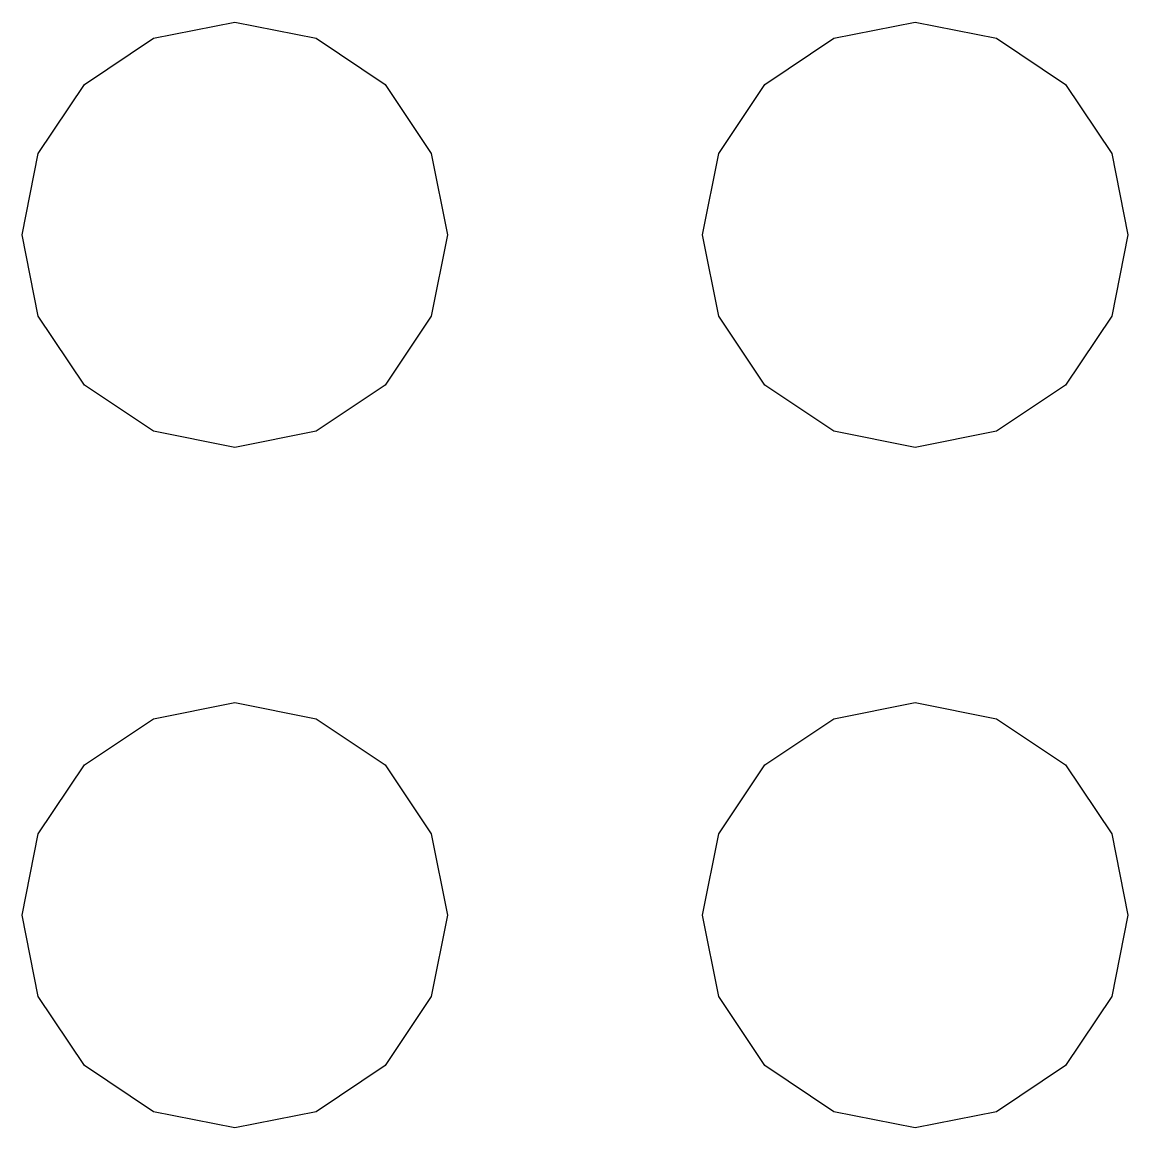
# Model space of a CAD drawing. Extents: x -51.7 to -23.7, y -14.4 to -7.3.
# Drawn here: x -24.375 to -23.725, y -7.986 to -7.335 of the extents above.
import ezdxf

# ---------------------------------------------------------------- set-up
doc = ezdxf.new("R2010")
doc.units = 0
doc.layers.add('BLACK', color=7, linetype='CONTINUOUS')

msp = doc.modelspace()

# ---------------------------------------------------------------- linework, layer by layer
at = {"layer": 'BLACK', "linetype": 'CONTINUOUS'}
for p, q in [((-24.2978, -7.34502), (-24.25, -7.3355)), ((-24.25, -7.3355), (-24.2022, -7.34502)), ((-23.8978, -7.34502), (-23.85, -7.3355)), ((-23.85, -7.3355), (-23.8022, -7.34502)), ((-24.3384, -7.37211), (-24.2978, -7.34502)), ((-24.2022, -7.34502), (-24.1616, -7.37211)), ((-23.9384, -7.37211), (-23.8978, -7.34502)), ((-23.8022, -7.34502), (-23.7616, -7.37211)), ((-24.3655, -7.41266), (-24.3384, -7.37211)), ((-24.1616, -7.37211), (-24.1345, -7.41266)), ((-23.9655, -7.41266), (-23.9384, -7.37211)), ((-23.7616, -7.37211), (-23.7345, -7.41266)), ((-24.375, -7.4605), (-24.3655, -7.41266)), ((-24.1345, -7.41266), (-24.125, -7.4605)), ((-23.975, -7.4605), (-23.9655, -7.41266)), ((-23.7345, -7.41266), (-23.725, -7.4605)), ((-24.3655, -7.50833), (-24.375, -7.4605)), ((-24.125, -7.4605), (-24.1345, -7.50833)), ((-23.9655, -7.50833), (-23.975, -7.4605)), ((-23.725, -7.4605), (-23.7345, -7.50833)), ((-24.3384, -7.54889), (-24.3655, -7.50833)), ((-24.1345, -7.50833), (-24.1616, -7.54889)), ((-23.9384, -7.54889), (-23.9655, -7.50833)), ((-23.7345, -7.50833), (-23.7616, -7.54889)), ((-24.2978, -7.57598), (-24.3384, -7.54889)), ((-24.1616, -7.54889), (-24.2022, -7.57598)), ((-23.8978, -7.57598), (-23.9384, -7.54889)), ((-23.7616, -7.54889), (-23.8022, -7.57598)), ((-24.25, -7.5855), (-24.2978, -7.57598)), ((-24.2022, -7.57598), (-24.25, -7.5855)), ((-23.85, -7.5855), (-23.8978, -7.57598)), ((-23.8022, -7.57598), (-23.85, -7.5855)), ((-24.2978, -7.74501), (-24.25, -7.7355)), ((-24.25, -7.7355), (-24.2022, -7.74501)), ((-23.8978, -7.74501), (-23.85, -7.7355)), ((-23.85, -7.7355), (-23.8022, -7.74501)), ((-24.3384, -7.77211), (-24.2978, -7.74501)), ((-24.2022, -7.74501), (-24.1616, -7.77211)), ((-23.9384, -7.77211), (-23.8978, -7.74501)), ((-23.8022, -7.74501), (-23.7616, -7.77211)), ((-24.3655, -7.81266), (-24.3384, -7.77211)), ((-24.1616, -7.77211), (-24.1345, -7.81266)), ((-23.9655, -7.81266), (-23.9384, -7.77211)), ((-23.7616, -7.77211), (-23.7345, -7.81266)), ((-24.375, -7.8605), (-24.3655, -7.81266)), ((-24.1345, -7.81266), (-24.125, -7.8605)), ((-23.975, -7.8605), (-23.9655, -7.81266)), ((-23.7345, -7.81266), (-23.725, -7.8605)), ((-24.3655, -7.90833), (-24.375, -7.8605)), ((-24.125, -7.8605), (-24.1345, -7.90833)), ((-23.9655, -7.90833), (-23.975, -7.8605)), ((-23.725, -7.8605), (-23.7345, -7.90833)), ((-24.3384, -7.94889), (-24.3655, -7.90833)), ((-24.1345, -7.90833), (-24.1616, -7.94889)), ((-23.9384, -7.94889), (-23.9655, -7.90833)), ((-23.7345, -7.90833), (-23.7616, -7.94889)), ((-24.2978, -7.97598), (-24.3384, -7.94889)), ((-24.1616, -7.94889), (-24.2022, -7.97598)), ((-23.8978, -7.97598), (-23.9384, -7.94889)), ((-23.7616, -7.94889), (-23.8022, -7.97598)), ((-24.25, -7.9855), (-24.2978, -7.97598)), ((-24.2022, -7.97598), (-24.25, -7.9855)), ((-23.85, -7.9855), (-23.8978, -7.97598)), ((-23.8022, -7.97598), (-23.85, -7.9855))]:
    msp.add_line(p, q, dxfattribs=at)

doc.saveas('drawing.dxf')
